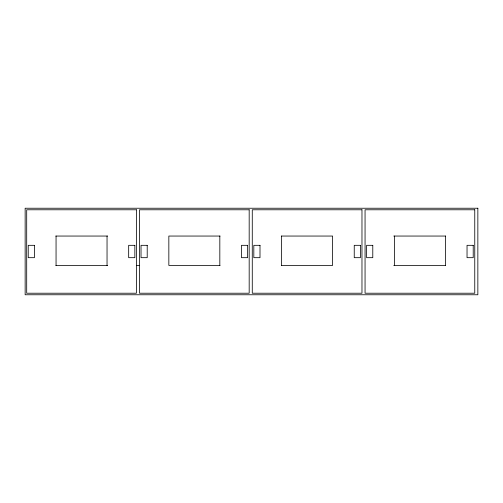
<?xml version="1.0" encoding="UTF-8"?>
<svg xmlns="http://www.w3.org/2000/svg" width="503" height="503" viewBox="0 0 503 503"><rect width="100%" height="100%" fill="white"/><g stroke="black" fill="none" stroke-linecap="round" stroke-linejoin="round"><path stroke-width="0.75" d="M55.802 236.052L107.673 236.052M220.062 236.052L168.838 236.052L168.838 265.408L220.062 265.408M281.366 236.052L332.615 236.052L332.615 265.408L281.366 265.408M393.755 236.052L445.627 236.052M55.802 265.408L107.673 265.408M136.395 265.408L139.482 265.408M393.755 265.408L445.627 265.408M445.406 236.052L445.406 265.408M394.415 236.052L394.415 265.408M281.63 236.052L281.63 265.408M219.824 236.052L219.824 265.408M107.038 236.052L107.038 265.408M56.053 236.052L56.053 265.408M477.85 208.236L25.15 208.236L25.15 294.764L477.85 294.764L477.85 208.236M136.395 209.782L26.697 209.782L26.697 293.218L136.395 293.218L136.395 209.782M249.18 209.782L139.482 209.782L139.482 293.218L249.18 293.218L249.18 209.782M361.971 209.782L252.273 209.782L252.273 293.218L361.971 293.218L361.971 209.782M474.763 209.782L365.059 209.782L365.059 293.218L474.763 293.218L474.763 209.782M34.418 245.319L28.237 245.319L28.237 257.681L34.418 257.681L34.418 245.319M134.848 245.319L128.667 245.319L128.667 257.681L134.848 257.681L134.848 245.319M147.209 245.319L141.029 245.319L141.029 257.681L147.209 257.681L147.209 245.319M247.639 245.319L241.459 245.319L241.459 257.681L247.639 257.681L247.639 245.319M260.001 245.319L253.82 245.319L253.82 257.681L260.001 257.681L260.001 245.319M360.425 245.319L354.244 245.319L354.244 257.681L360.425 257.681L360.425 245.319M372.786 245.319L366.605 245.319L366.605 257.681L372.786 257.681L372.786 245.319M473.216 245.319L467.036 245.319L467.036 257.681L473.216 257.681L473.216 245.319"/></g></svg>
